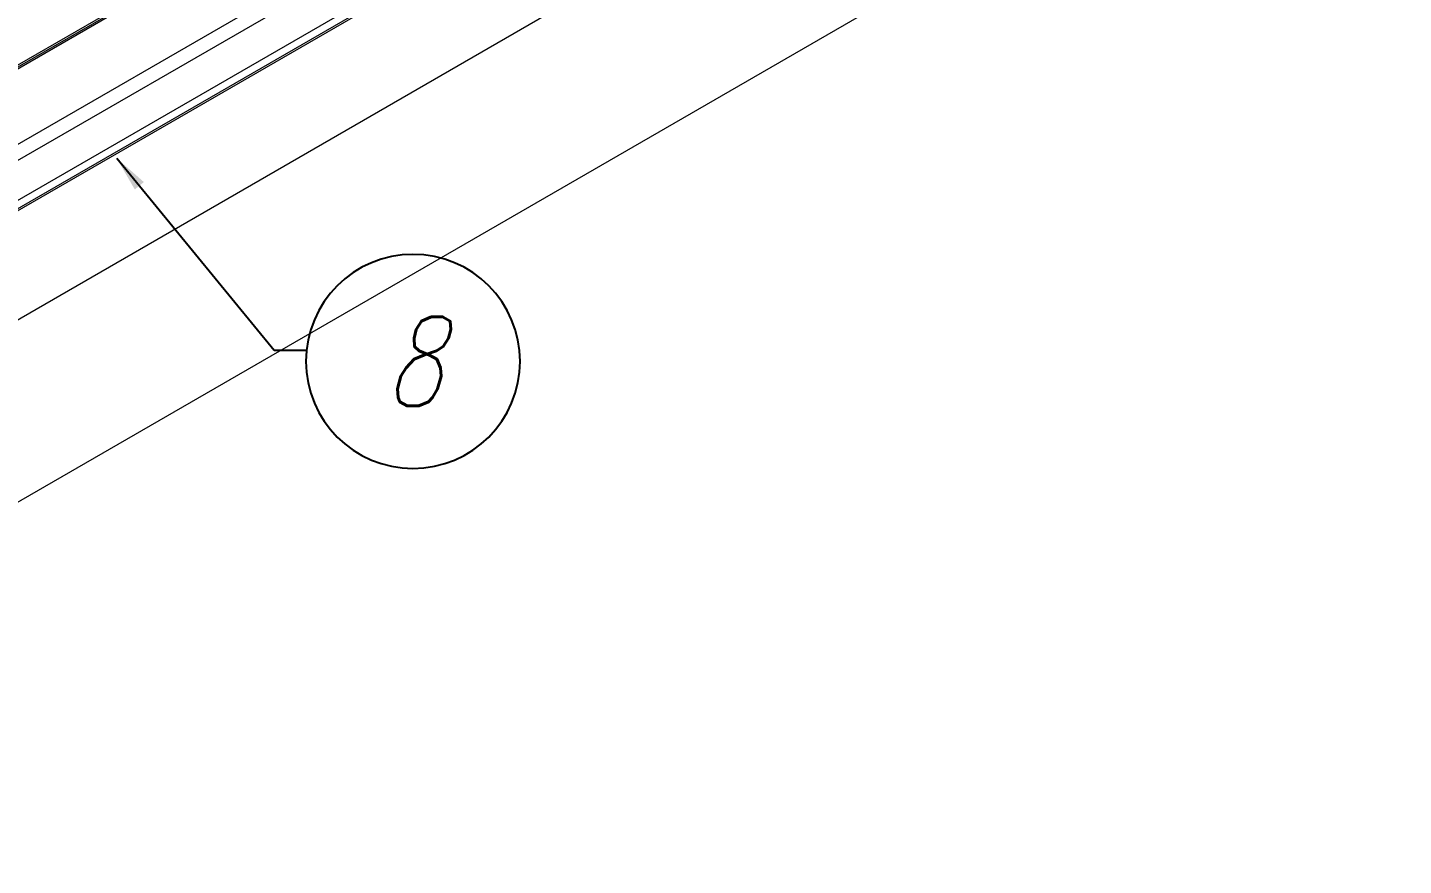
# Model space of a CAD drawing. Header units: millimetres. Extents: x -2122 to 22797, y 3569 to 89276.
# Drawn here: x 10057 to 11600, y 78406 to 79346 of the extents above; entities that cross this region are included whole.
import ezdxf
from ezdxf.enums import TextEntityAlignment as Align

# ---------------------------------------------------------------- set-up
doc = ezdxf.new("R2010")
doc.units = ezdxf.units.MM
doc.header["$LTSCALE"] = 20
doc.layers.add('IA-TEXT', color=2, linetype='Continuous')
doc.layers.add('IA-TRAZ', color=8, linetype='Continuous', lineweight=5)
doc.styles.add('ING-AMB', font='romans.shx', dxfattribs={"width": 0.75, "oblique": 15})
doc.styles.add('SALVADOR', font='romans.shx', dxfattribs={"width": 0.75, "oblique": 15})
doc.dimstyles.new('ING-AMB 16', dxfattribs={"dimscale": 16, "dimtxt": 3, "dimasz": 2.5, "dimexe": 1, "dimexo": 1, "dimgap": 1, "dimtad": 1, "dimdec": 0, "dimzin": 0, "dimdsep": 46, "dimtxsty": 'ING-AMB', "dimcen": 0.1, "dimclrd": 7, "dimclre": 7, "dimclrt": 2, "dimadec": 0, "dimazin": 0, "dimtfac": 1, "dimtdec": 0, "dimtmove": 0, "dimatfit": 0, "dimfxl": 1.25, "dimtfill": 1, "dimtolj": 1, "dimtzin": 0, "dimarcsym": 1})

# ---------------------------------------------------------------- blocks, each defined once
blk = doc.blocks.new('EJE')
blk.add_circle((0, 6), 6)
at = {"style": 'SALVADOR', "oblique": 15, "width": 0.75}
blk.add_attdef('N', text='', height=5, dxfattribs=at).set_placement((0, 6), align=Align.MIDDLE)
blk = doc.blocks.new('A$C6cb7b9ed')
at = {"color": 0, "linetype": 'Continuous', "lineweight": 0, "extrusion": (2.77556e-16, 0.816497, 0.57735)}
for p, q in [((2916.8, 4106.7), (869.8, 2924.8)), ((2918.1, 4111.8), (871, 2929.9)), ((2918.1, 4109.5), (871, 2927.6)), ((2871.1, 3995.6), (824, 2813.8)), ((2878.5, 3982), (831.4, 2800.1)), ((2914.2, 3957.9), (867.1, 2776.1)), ((2918.1, 3950.8), (871, 2768.9)), ((3130.2, 3948.5), (871, 2644.1)), ((2918.1, 3948.5), (871, 2766.6)), ((871, 2440), (3130.2, 3744.4))]:
    blk.add_line(p, q, dxfattribs=at)

msp = doc.modelspace()

# ---------------------------------------------------------------- block references
at = {"layer": 'IA-TEXT'}
ref = msp.add_blockref('EJE', (10489.5, 78851.6, 10192.1), dxfattribs=dict(at, xscale=-20, yscale=20, zscale=20))
ref.add_attrib('N', '8', dxfattribs={"layer": '0', "height": 100, "style": 'SALVADOR', "oblique": 15, "width": 0.75}).set_placement((10489.5, 78971.6, 10192.1), align=Align.MIDDLE)
at = {"layer": 'IA-TRAZ'}
msp.add_blockref('A$C6cb7b9ed', (8469.8, 75966.5, 10192.1), dxfattribs=at)

# ---------------------------------------------------------------- leaders
at = {"layer": 'IA-TEXT'}
msp.add_leader([(10157.3, 79199.4, 10192.1), (10334, 78984.2, 10192.1), (10370.1, 78984.2, 10192.1)], dimstyle='ING-AMB 16', override={"dimgap": 1, "dimtad": 0}, dxfattribs=at)

doc.saveas('drawing.dxf')
